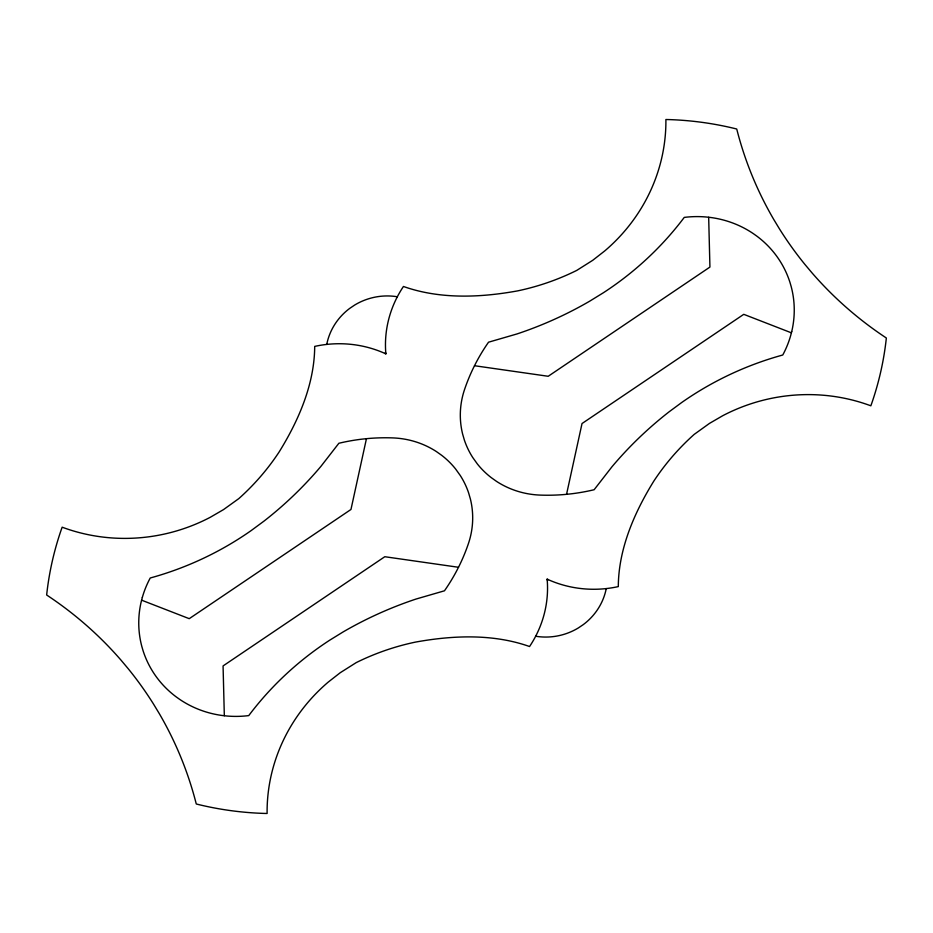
<?xml version="1.0" encoding="UTF-8"?>
<svg xmlns="http://www.w3.org/2000/svg" width="933" height="933" viewBox="0 0 933 933"><rect width="100%" height="100%" fill="white"/><g stroke="black" fill="none" stroke-linecap="round" stroke-linejoin="round"><path stroke-width="1.4" d="M326.772 344.417L326.807 344.137A60.353 57.718 -15.9 0 1 349.653 308.438L354.622 305.079A60.353 57.718 -15.9 0 1 397.05 296.717L397.33 296.776A110.211 105.394 -15.9 0 1 403.441 286.478C439.828 299.376 480.168 297.697 517.663 290.874A236.935 226.591 -15.9 0 0 576.769 270.395L592.712 260.319L604.736 250.93A176.384 168.686 -15.9 0 0 665.894 119.517L669.019 119.587A315.284 301.499 -15.9 0 1 736.732 129.011A381.772 365.095 -15.9 0 0 773.76 219.477L779.417 228.818A381.772 365.095 -15.9 0 0 804.876 264.389L811.932 272.786A381.772 365.095 -15.9 0 0 886.35 338.003A315.284 301.499 -15.9 0 1 871.865 402.928L870.839 405.808A176.384 168.686 -15.9 0 0 722.713 415.721L709.465 423.407L694.175 434.405A236.935 226.591 -15.9 0 0 653.835 481.078C634.3 512.649 618.509 548.931 618.299 586.6A110.211 105.394 -15.9 0 1 606.252 588.583A110.199 105.382 -15.9 0 1 549.887 580.361L547.146 579.148L547.356 582.064A110.199 105.382 -15.9 0 1 535.67 636.224A110.211 105.394 -15.9 0 1 529.559 646.522C493.172 633.624 452.832 635.303 415.337 642.126A236.935 226.591 -15.9 0 0 356.231 662.605L340.288 672.681L328.264 682.07A176.384 168.686 -15.9 0 0 267.106 813.483L263.981 813.413A315.284 301.499 -15.9 0 1 196.268 803.989A381.772 365.095 -15.9 0 0 159.24 713.523L153.583 704.182A381.772 365.095 -15.9 0 0 128.124 668.611L121.068 660.214A381.772 365.095 -15.9 0 0 46.65 594.997A315.284 301.499 -15.9 0 1 61.135 530.072L62.161 527.192A176.384 168.686 -15.9 0 0 210.287 517.279L223.535 509.593L238.825 498.595A236.935 226.591 -15.9 0 0 279.165 451.922C298.7 420.351 314.491 384.069 314.701 346.4A110.211 105.394 -15.9 0 1 326.748 344.417A110.199 105.382 -15.9 0 1 383.113 352.639L385.854 353.852L385.644 350.936A110.199 105.382 -15.9 0 1 397.33 296.776M606.228 588.583L606.193 588.863A60.353 57.718 -15.9 0 1 583.347 624.562L578.378 627.921A60.353 57.718 -15.9 0 1 535.95 636.283L535.67 636.224M366.447 438.697L350.971 509.465L189.236 618.672L141.606 600.176M385.072 353.502L385.796 353.024M547.204 579.976L547.928 579.498M566.553 494.303L582.029 423.535L743.764 314.328L791.394 332.824M474.5 365.724L548.207 376.279L709.931 267.071L708.672 217.261M458.5 567.276L384.793 556.721L223.069 665.929L224.328 715.739M385.201 352.942L385.854 353.852M547.146 579.148L547.799 580.058M142.341 597.377L141.28 601.412A99.773 95.411 -15.9 0 0 141.839 646.511L142.994 650.464A99.773 95.411 -15.9 0 0 176.279 696.951L179.696 699.377A99.773 95.411 -15.9 0 0 223.022 715.599L227.29 716.043A99.773 95.411 -15.9 0 0 248.749 715.599A313.535 299.831 -15.9 0 1 329.617 640.248L343.216 631.874A374.436 358.074 -15.9 0 1 416.001 599.056L444.47 590.799A192.956 184.524 -15.9 0 0 457.053 570.11L459.246 565.795A192.956 184.524 -15.9 0 0 468.424 543.566A85.474 81.731 -15.9 0 0 470.407 499.062L468.623 492.904A85.474 81.731 -15.9 0 0 460.307 475.562L455.596 468.984A85.474 81.731 -15.9 0 0 441.752 455.374L436.434 451.595A85.474 81.731 -15.9 0 0 392.781 437.904A192.956 184.524 -15.9 0 0 368.127 438.522L363.217 439.011A192.956 184.524 -15.9 0 0 338.866 443.268L320.964 466.313A374.436 358.074 -15.9 0 1 263.946 521.15L251.129 530.609A313.535 299.831 -15.9 0 1 150.236 577.994A99.773 95.411 -15.9 0 0 142.341 597.377M791.72 331.588L790.659 335.623A99.773 95.411 -15.9 0 1 782.764 355.006A313.535 299.831 -15.9 0 0 681.871 402.391L669.054 411.85A374.436 358.074 -15.9 0 0 612.036 466.687L594.134 489.732A192.956 184.524 -15.9 0 1 569.783 493.989L564.873 494.478A192.956 184.524 -15.9 0 1 540.219 495.096A85.474 81.731 -15.9 0 1 496.566 481.405L491.248 477.626A85.474 81.731 -15.9 0 1 477.404 464.016L472.693 457.438A85.474 81.731 -15.9 0 1 464.377 440.096L462.593 433.938A85.474 81.731 -15.9 0 1 464.576 389.434A192.956 184.524 -15.9 0 1 473.754 367.205L475.947 362.89A192.956 184.524 -15.9 0 1 488.53 342.201L516.999 333.944A374.436 358.074 -15.9 0 0 589.784 301.126L603.383 292.752A313.535 299.831 -15.9 0 0 684.251 217.401A99.773 95.411 -15.9 0 1 705.71 216.957L709.978 217.401A99.773 95.411 -15.9 0 1 753.304 233.623L756.721 236.049A99.773 95.411 -15.9 0 1 790.006 282.536L791.161 286.489A99.773 95.411 -15.9 0 1 791.72 331.588"/></g></svg>
